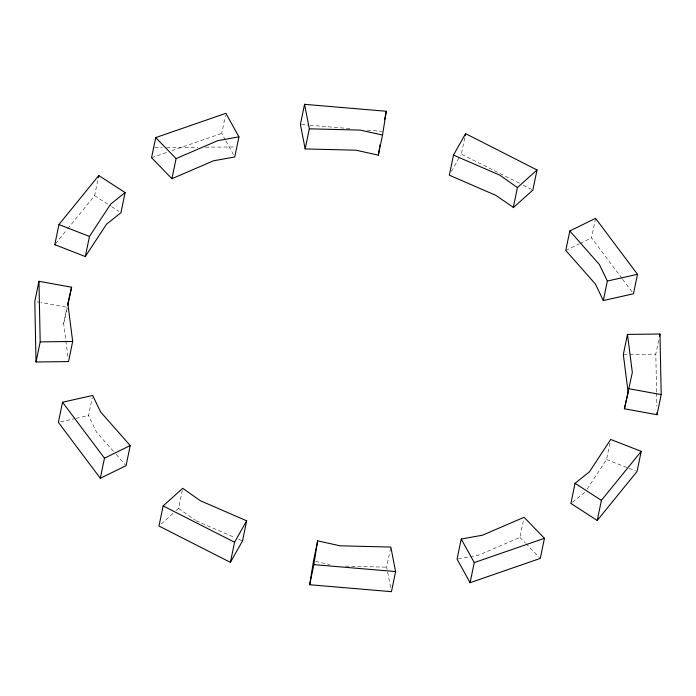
<?xml version="1.0" encoding="UTF-8"?>
<svg xmlns="http://www.w3.org/2000/svg" width="696" height="696" viewBox="0 0 696 696"><rect width="100%" height="100%" fill="white"/><g stroke="black" fill="none" stroke-linecap="round" stroke-linejoin="round"><path stroke-width="0.52" stroke-dasharray="3.48 2.61" d="M67.851 356.369L63.667 323.536L66.947 307.658M67.599 228.871L94.595 195.637L98.327 177.654M113.37 451.278L96.457 432.077L88.522 415.582L92.246 397.599M225.382 140L221.737 133.406L225.46 115.414M176.227 510.533L178.585 508.419L182.309 490.436M464.728 137.886L461.439 153.755L460.221 155.921M390.613 587.415L386.671 567.179L390.613 548.135M458.142 558.949L478.343 555.312L519.912 537.399L523.636 519.407M621.954 278.417L591.53 237.823L595.567 218.353M587.102 489.175L606.529 459.56L610.47 440.516M656.58 391.935L655.815 354.116L658.66 340.353M63.667 323.536L67.425 307.336L41.116 302.543M451.399 171.512L459.699 156.835M55.454 243.817L66.929 229.697M161.333 523.923L173.095 513.352M572.486 502.147L585.336 491.872M565.778 250.438L579.133 243.896M580.09 243.435L591.53 237.823M151.545 157.696L167.823 152.067M171.895 150.658L221.737 133.406M60.448 421.863L75.003 418.609M76.038 418.374L88.522 415.582M623.32 354.525L628.732 354.455M629.819 354.447L655.815 354.116M154.712 147.639L162.272 147.569M166.596 147.535L197.934 147.256M205.503 147.187L235.761 146.926M345.59 566.144L386.671 567.179M301.455 124.514L308.885 125.149M309.955 125.236L351.367 128.751M367.288 130.109L382.156 131.37M36.905 301.777L40.063 302.351M315.523 561.411L329.765 564.552M606.529 459.56L635.587 470.879M196.089 520.791L234.604 537.495M238.563 539.209L242.512 540.923M519.346 183.196L461.257 154.086M523.209 185.162L531.892 189.582M94.595 195.637L110.734 206.068M111.63 206.642L118.799 211.279M178.585 508.419L195.211 520.173M519.912 537.399L525.193 542.845M525.95 543.62L539.539 557.627M116.189 454.471L125.358 464.867M622.598 279.279L632.212 292.103M225.904 140.949L234.761 156.965M656.598 393.014L656.859 406.038"/><path stroke-width="1.04" d="M309.685 584.736L313.487 560.967L317.646 540.862L340.031 545.794L390.83 547.073L395.606 571.573L391.439 591.678L309.685 584.736L313.844 564.63L317.646 540.862M378.354 155.138L382.513 135.033L386.315 111.264L304.561 104.322L300.394 124.427L305.17 148.927L355.969 150.206L378.354 155.138L379.346 148.935M379.677 146.873L380.007 144.803M38.967 281.288L34.8 301.394L36.027 361.99L68.521 361.581L72.68 341.475L67.825 303.43L71.592 287.231L38.967 281.288L40.185 341.884L36.027 361.99M54.775 244.653L58.943 224.547L98.762 175.531L125.115 192.566L120.956 212.671L106.505 224.234L85.312 256.546L54.775 244.653L55.245 244.835M67.86 305.213L71.592 287.231M98.327 177.654L98.762 175.531M85.312 256.546L89.471 236.44L110.664 204.128L125.115 192.566M62.527 402.218L58.368 422.324L100.302 478.274L126.063 465.668L130.222 445.562L100.616 411.971L92.681 395.476L62.527 402.218L104.47 458.177L100.302 478.274M155.713 137.59L151.545 157.696L171.929 178.707L213.498 160.793L234.761 156.965L238.928 136.86L225.904 113.3L155.713 137.59L176.088 158.601L171.929 178.707M163.142 505.931L158.984 526.037L230.393 562.351L242.512 540.923L246.671 520.817L200.248 500.685L182.744 488.314L163.142 505.931L234.561 542.245L230.393 562.351M305.17 148.927L309.329 128.821L304.561 104.322M384.566 119.729L386.315 111.264M537.016 169.963L517.415 187.581L513.257 207.686L532.858 190.069L537.016 169.963L465.607 133.649L453.488 155.077L449.329 175.183L495.752 195.315L513.526 207.443M465.163 135.764L465.607 133.649M461.239 539.035L457.072 559.14L470.096 582.7L540.287 558.409L544.455 538.304L524.071 517.293L482.502 535.207L461.239 539.035L474.263 562.594L470.096 582.7M569.807 230.959L565.778 250.438L595.385 284.029L603.319 300.524L633.473 293.782L637.501 274.302L595.567 218.353L569.807 230.959L599.413 264.55L607.347 281.045L603.319 300.524M570.885 503.434L575.044 483.328L589.495 471.766L610.688 439.454L641.225 451.347L637.058 471.453L597.238 520.469L571.242 503.669M627.479 334.419L623.32 354.525L628.175 392.57L624.408 408.769L657.033 414.712L661.2 394.606L659.973 334.01L627.479 334.419L632.333 372.464L624.408 408.769M597.238 520.469L601.405 500.363L641.225 451.347M659.538 336.125L659.973 334.01M234.561 542.245L246.671 520.817M104.47 458.177L130.222 445.562M176.088 158.601L217.657 140.688L238.928 136.86M474.263 562.594L544.455 538.304M607.347 281.045L637.501 274.302M40.185 341.884L72.68 341.475M309.329 128.821L360.128 130.1L382.513 135.033M313.844 564.63L395.606 571.573M628.575 388.664L661.2 394.606M58.943 224.547L89.471 236.44M453.488 155.077L499.911 175.209L517.415 187.581M575.044 483.328L601.405 500.363M656.989 412.545L657.033 414.712M636.788 471.175L636.788 471.175"/></g></svg>
